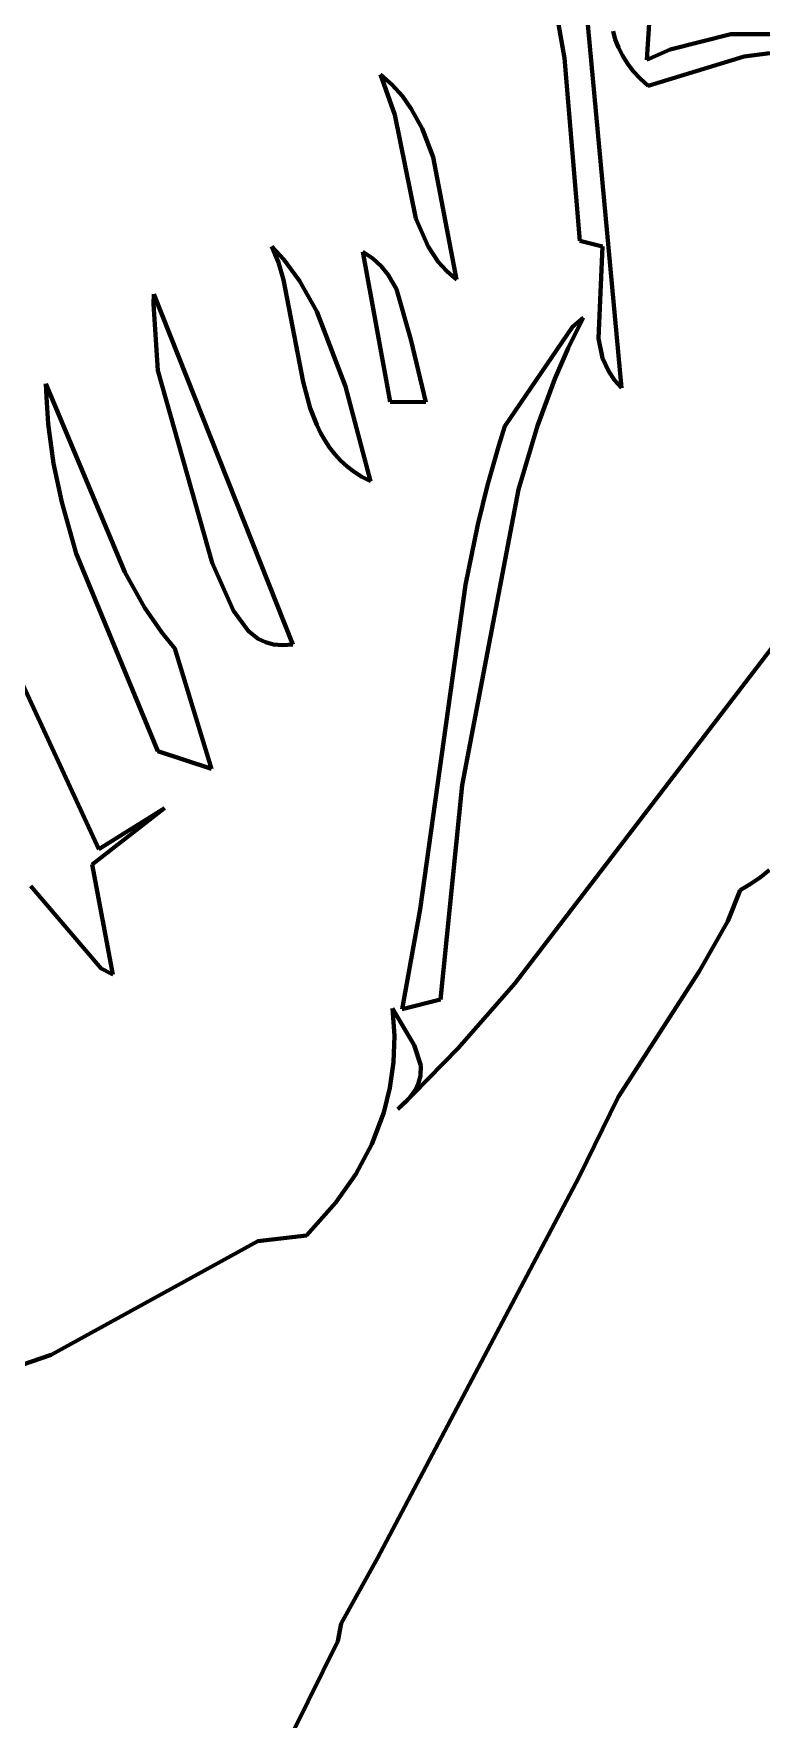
# Model space of a CAD drawing. Header units: millimetres. Extents: x 0 to 14.2, y 0 to 19.5.
# Drawn here: x 10.665 to 11.12, y 4.011 to 5.067 of the extents above; entities that cross this region are included whole.
import ezdxf

# ---------------------------------------------------------------- set-up
doc = ezdxf.new("R2010")
doc.units = ezdxf.units.MM
doc.layers.add('color#010101ff', color=7, linetype='CONTINUOUS', lineweight=100)
doc.layers.add('color#fdfdfdff', color=7, linetype='CONTINUOUS', lineweight=100)

msp = doc.modelspace()

# ---------------------------------------------------------------- linework, layer by layer
at = {"layer": 'color#010101ff'}
for p, q in [((10.9971, 5.0517), (10.9775, 5.1649)), ((11.0529, 5.1143), (11.0488, 5.0507)), ((11.0093, 5.1002), (11.033, 4.8451)), ((11.029, 5.0636), (11.0276, 5.0688)), ((11.031, 5.0584), (11.029, 5.0636)), ((11.0633, 5.0573), (11.1014, 5.0668)), ((11.1014, 5.0668), (11.1328, 5.0669)), ((11.0067, 4.9373), (10.9971, 5.0517)), ((11.0335, 5.0534), (11.031, 5.0584)), ((11.0366, 5.0485), (11.0335, 5.0534)), ((11.0488, 5.0507), (11.0633, 5.0573)), ((11.1097, 5.0528), (11.0497, 5.0345)), ((11.1259, 5.055), (11.1097, 5.0528)), ((10.8818, 5.0416), (10.8892, 5.0351)), ((10.8908, 5.0163), (10.8818, 5.0416)), ((11.0403, 5.0437), (11.0366, 5.0485)), ((11.0447, 5.039), (11.0403, 5.0437)), ((10.8892, 5.0351), (10.8956, 5.0279)), ((11.0497, 5.0345), (11.0447, 5.039)), ((10.8956, 5.0279), (10.9011, 5.0201)), ((10.9011, 5.0201), (10.908, 5.0077)), ((10.9041, 4.9513), (10.8908, 5.0163)), ((10.908, 5.0077), (10.915, 4.9897)), ((10.915, 4.9897), (10.9295, 4.913)), ((10.9117, 4.9337), (10.9041, 4.9513)), ((11.0209, 4.9338), (11.0067, 4.9373)), ((10.8139, 4.9337), (10.8213, 4.9255)), ((10.818, 4.9237), (10.8139, 4.9337)), ((10.8213, 4.9255), (10.8311, 4.9122)), ((10.8709, 4.9305), (10.8771, 4.9263)), ((10.8879, 4.8364), (10.8709, 4.9305)), ((10.8771, 4.9263), (10.8824, 4.9214)), ((10.9181, 4.9242), (10.9117, 4.9337)), ((10.9234, 4.9183), (10.9181, 4.9242)), ((11.0185, 4.876), (11.0209, 4.9338)), ((10.8212, 4.9129), (10.818, 4.9237)), ((10.8824, 4.9214), (10.8867, 4.916)), ((10.8867, 4.916), (10.8919, 4.9069)), ((10.9295, 4.913), (10.9234, 4.9183)), ((10.7397, 4.8978), (10.7398, 4.9039)), ((10.7398, 4.9039), (10.8269, 4.6843)), ((10.8334, 4.849), (10.8212, 4.9129)), ((10.8311, 4.9122), (10.842, 4.8931)), ((10.8919, 4.9069), (10.901, 4.8754)), ((10.7424, 4.8561), (10.7397, 4.8978)), ((10.842, 4.8931), (10.8599, 4.846)), ((10.9598, 4.8212), (11.0022, 4.8833)), ((11.0088, 4.8891), (10.9995, 4.8701)), ((11.0022, 4.8833), (11.0088, 4.8891)), ((10.901, 4.8754), (10.9104, 4.8361)), ((11.0211, 4.8638), (11.0185, 4.876)), ((10.9995, 4.8701), (10.9911, 4.8508)), ((11.0249, 4.8553), (11.0211, 4.8638)), ((10.7765, 4.7355), (10.7424, 4.8561)), ((10.9911, 4.8508), (10.9803, 4.8214)), ((11.0285, 4.85), (11.0249, 4.8553)), ((11.033, 4.8451), (11.0285, 4.85)), ((10.6723, 4.8476), (10.7217, 4.7297)), ((10.6726, 4.8392), (10.6723, 4.8476)), ((10.6737, 4.8226), (10.6726, 4.8392)), ((10.8379, 4.8323), (10.8334, 4.849)), ((10.8599, 4.846), (10.8757, 4.7867)), ((10.842, 4.8219), (10.8379, 4.8323)), ((10.9104, 4.8361), (10.8879, 4.8364)), ((10.6771, 4.7978), (10.6737, 4.8226)), ((10.8443, 4.817), (10.842, 4.8219)), ((10.956, 4.8089), (10.9598, 4.8212)), ((10.9803, 4.8214), (10.9683, 4.7814)), ((10.847, 4.8123), (10.8443, 4.817)), ((10.8499, 4.8078), (10.847, 4.8123)), ((10.8532, 4.8035), (10.8499, 4.8078)), ((10.9489, 4.7842), (10.956, 4.8089)), ((10.6822, 4.7734), (10.6771, 4.7978)), ((10.8569, 4.7995), (10.8532, 4.8035)), ((10.861, 4.7959), (10.8569, 4.7995)), ((10.8654, 4.7925), (10.861, 4.7959)), ((10.8703, 4.7894), (10.8654, 4.7925)), ((10.8757, 4.7867), (10.8703, 4.7894)), ((10.9683, 4.7814), (10.933, 4.596)), ((10.9428, 4.7594), (10.9489, 4.7842)), ((10.6913, 4.7412), (10.6822, 4.7734)), ((10.9352, 4.7217), (10.9428, 4.7594)), ((10.7424, 4.6174), (10.6913, 4.7412)), ((10.7897, 4.7053), (10.7765, 4.7355)), ((10.7217, 4.7297), (10.734, 4.7075)), ((10.9067, 4.5184), (10.9352, 4.7217)), ((10.734, 4.7075), (10.7449, 4.6917)), ((10.7992, 4.6926), (10.7897, 4.7053)), ((10.7449, 4.6917), (10.753, 4.6817)), ((10.8052, 4.6879), (10.7992, 4.6926)), ((10.9661, 4.4717), (11.1381, 4.6965)), ((10.753, 4.6817), (10.7761, 4.6063)), ((10.8098, 4.6857), (10.8052, 4.6879)), ((10.8149, 4.6843), (10.8098, 4.6857)), ((10.8206, 4.6838), (10.8149, 4.6843)), ((10.8269, 4.6843), (10.8206, 4.6838)), ((10.6518, 4.6722), (10.7054, 4.5559)), ((10.7761, 4.6063), (10.7424, 4.6174)), ((10.933, 4.596), (10.9194, 4.4618)), ((10.7465, 4.5816), (10.7012, 4.5464)), ((10.7054, 4.5559), (10.7465, 4.5816)), ((10.7012, 4.5464), (10.7142, 4.4773)), ((11.1136, 4.5341), (11.1073, 4.5302)), ((11.1197, 4.5382), (11.1136, 4.5341)), ((11.1254, 4.5427), (11.1197, 4.5382)), ((10.7069, 4.4811), (10.6628, 4.5328)), ((11.1073, 4.5302), (11.0996, 4.5108)), ((10.8954, 4.4557), (10.9067, 4.5184)), ((11.0996, 4.5108), (11.0816, 4.4793)), ((10.7142, 4.4773), (10.7069, 4.4811)), ((10.9305, 4.4313), (10.9661, 4.4717)), ((11.0816, 4.4793), (11.0309, 4.4006)), ((10.9194, 4.4618), (10.8954, 4.4557)), ((10.8906, 4.439), (10.8895, 4.456)), ((10.8895, 4.456), (10.903, 4.4332)), ((10.8901, 4.4224), (10.8906, 4.439)), ((10.9024, 4.4023), (10.9305, 4.4313)), ((10.903, 4.4332), (10.9071, 4.4204)), ((10.8878, 4.4064), (10.8901, 4.4224)), ((10.9071, 4.4204), (10.907, 4.4139)), ((10.884, 4.3909), (10.8878, 4.4064)), ((10.9058, 4.4094), (10.9036, 4.4048)), ((10.907, 4.4139), (10.9058, 4.4094)), ((10.8927, 4.3929), (10.9024, 4.4023)), ((10.898, 4.3978), (10.8955, 4.3954)), ((10.9002, 4.4002), (10.898, 4.3978)), ((10.9036, 4.4048), (10.9002, 4.4002)), ((11.0309, 4.4006), (11.0062, 4.3501)), ((10.8765, 4.3711), (10.884, 4.3909)), ((10.8955, 4.3954), (10.8927, 4.3929)), ((10.8664, 4.3523), (10.8765, 4.3711)), ((10.854, 4.3345), (10.8664, 4.3523)), ((11.0062, 4.3501), (10.88, 4.1116)), ((10.8355, 4.3138), (10.854, 4.3345)), ((10.805, 4.3103), (10.8355, 4.3138)), ((10.6756, 4.239), (10.805, 4.3103)), ((10.5835, 4.2074), (10.6756, 4.239)), ((10.88, 4.1116), (10.8573, 4.0706)), ((10.8573, 4.0706), (10.8552, 4.0594)), ((10.8552, 4.0594), (10.8121, 3.9724))]:
    msp.add_line(p, q, dxfattribs=at)
at = {"layer": 'color#fdfdfdff'}
for p, q in [((10.9775, 5.1649), (10.9971, 5.0517)), ((11.0488, 5.0507), (11.0529, 5.1143)), ((11.033, 4.8451), (11.0093, 5.1002)), ((11.0276, 5.0688), (11.029, 5.0636)), ((11.029, 5.0636), (11.031, 5.0584)), ((11.1014, 5.0668), (11.0633, 5.0573)), ((11.1328, 5.0669), (11.1014, 5.0668)), ((10.9971, 5.0517), (11.0067, 4.9373)), ((11.031, 5.0584), (11.0335, 5.0534)), ((11.0335, 5.0534), (11.0366, 5.0485)), ((11.0633, 5.0573), (11.0488, 5.0507)), ((11.0497, 5.0345), (11.1097, 5.0528)), ((11.1097, 5.0528), (11.1259, 5.055)), ((10.8818, 5.0416), (10.8908, 5.0163)), ((10.8892, 5.0351), (10.8818, 5.0416)), ((11.0366, 5.0485), (11.0403, 5.0437)), ((11.0403, 5.0437), (11.0447, 5.039)), ((10.8956, 5.0279), (10.8892, 5.0351)), ((11.0447, 5.039), (11.0497, 5.0345)), ((10.9011, 5.0201), (10.8956, 5.0279)), ((10.908, 5.0077), (10.9011, 5.0201)), ((10.8908, 5.0163), (10.9041, 4.9513)), ((10.915, 4.9897), (10.908, 5.0077)), ((10.9295, 4.913), (10.915, 4.9897)), ((10.9041, 4.9513), (10.9117, 4.9337)), ((11.0067, 4.9373), (11.0209, 4.9338)), ((10.8139, 4.9337), (10.818, 4.9237)), ((10.8213, 4.9255), (10.8139, 4.9337)), ((10.8311, 4.9122), (10.8213, 4.9255)), ((10.8709, 4.9305), (10.8879, 4.8364)), ((10.8771, 4.9263), (10.8709, 4.9305)), ((10.8824, 4.9214), (10.8771, 4.9263)), ((10.9117, 4.9337), (10.9181, 4.9242)), ((10.9181, 4.9242), (10.9234, 4.9183)), ((11.0209, 4.9338), (11.0185, 4.876)), ((10.818, 4.9237), (10.8212, 4.9129)), ((10.8867, 4.916), (10.8824, 4.9214)), ((10.8919, 4.9069), (10.8867, 4.916)), ((10.9234, 4.9183), (10.9295, 4.913)), ((10.7398, 4.9039), (10.7397, 4.8978)), ((10.8269, 4.6843), (10.7398, 4.9039)), ((10.8212, 4.9129), (10.8334, 4.849)), ((10.842, 4.8931), (10.8311, 4.9122)), ((10.901, 4.8754), (10.8919, 4.9069)), ((10.7397, 4.8978), (10.7424, 4.8561)), ((10.8599, 4.846), (10.842, 4.8931)), ((11.0022, 4.8833), (10.9598, 4.8212)), ((10.9995, 4.8701), (11.0088, 4.8891)), ((11.0088, 4.8891), (11.0022, 4.8833)), ((10.9104, 4.8361), (10.901, 4.8754)), ((11.0185, 4.876), (11.0211, 4.8638)), ((10.9911, 4.8508), (10.9995, 4.8701)), ((11.0211, 4.8638), (11.0249, 4.8553)), ((10.7424, 4.8561), (10.7765, 4.7355)), ((10.9803, 4.8214), (10.9911, 4.8508)), ((11.0249, 4.8553), (11.0285, 4.85)), ((11.0285, 4.85), (11.033, 4.8451)), ((10.6723, 4.8476), (10.6726, 4.8392)), ((10.7217, 4.7297), (10.6723, 4.8476)), ((10.6726, 4.8392), (10.6737, 4.8226)), ((10.8334, 4.849), (10.8379, 4.8323)), ((10.8757, 4.7867), (10.8599, 4.846)), ((10.8379, 4.8323), (10.842, 4.8219)), ((10.8879, 4.8364), (10.9104, 4.8361)), ((10.6737, 4.8226), (10.6771, 4.7978)), ((10.842, 4.8219), (10.8443, 4.817)), ((10.9598, 4.8212), (10.956, 4.8089)), ((10.9683, 4.7814), (10.9803, 4.8214)), ((10.8443, 4.817), (10.847, 4.8123)), ((10.847, 4.8123), (10.8499, 4.8078)), ((10.8499, 4.8078), (10.8532, 4.8035)), ((10.956, 4.8089), (10.9489, 4.7842)), ((10.6771, 4.7978), (10.6822, 4.7734)), ((10.8532, 4.8035), (10.8569, 4.7995)), ((10.8569, 4.7995), (10.861, 4.7959)), ((10.861, 4.7959), (10.8654, 4.7925)), ((10.8654, 4.7925), (10.8703, 4.7894)), ((10.8703, 4.7894), (10.8757, 4.7867)), ((10.933, 4.596), (10.9683, 4.7814)), ((10.9489, 4.7842), (10.9428, 4.7594)), ((10.6822, 4.7734), (10.6913, 4.7412)), ((10.9428, 4.7594), (10.9352, 4.7217)), ((10.6913, 4.7412), (10.7424, 4.6174)), ((10.7765, 4.7355), (10.7897, 4.7053)), ((10.734, 4.7075), (10.7217, 4.7297)), ((10.9352, 4.7217), (10.9067, 4.5184)), ((10.7449, 4.6917), (10.734, 4.7075)), ((10.7897, 4.7053), (10.7992, 4.6926)), ((10.753, 4.6817), (10.7449, 4.6917)), ((10.7992, 4.6926), (10.8052, 4.6879)), ((11.1381, 4.6965), (10.9661, 4.4717)), ((10.7761, 4.6063), (10.753, 4.6817)), ((10.8052, 4.6879), (10.8098, 4.6857)), ((10.8098, 4.6857), (10.8149, 4.6843)), ((10.8149, 4.6843), (10.8206, 4.6838)), ((10.8206, 4.6838), (10.8269, 4.6843)), ((10.7054, 4.5559), (10.6518, 4.6722)), ((10.7424, 4.6174), (10.7761, 4.6063)), ((10.9194, 4.4618), (10.933, 4.596)), ((10.7012, 4.5464), (10.7465, 4.5816)), ((10.7465, 4.5816), (10.7054, 4.5559)), ((10.7142, 4.4773), (10.7012, 4.5464)), ((11.1073, 4.5302), (11.1136, 4.5341)), ((11.1136, 4.5341), (11.1197, 4.5382)), ((11.1197, 4.5382), (11.1254, 4.5427)), ((10.6628, 4.5328), (10.7069, 4.4811)), ((11.0996, 4.5108), (11.1073, 4.5302)), ((10.9067, 4.5184), (10.8954, 4.4557)), ((11.0816, 4.4793), (11.0996, 4.5108)), ((10.7069, 4.4811), (10.7142, 4.4773)), ((10.9661, 4.4717), (10.9305, 4.4313)), ((11.0309, 4.4006), (11.0816, 4.4793)), ((10.8954, 4.4557), (10.9194, 4.4618)), ((10.903, 4.4332), (10.8895, 4.456)), ((10.8895, 4.456), (10.8906, 4.439)), ((10.8906, 4.439), (10.8901, 4.4224)), ((10.9305, 4.4313), (10.9024, 4.4023)), ((10.9071, 4.4204), (10.903, 4.4332)), ((10.8901, 4.4224), (10.8878, 4.4064)), ((10.907, 4.4139), (10.9071, 4.4204)), ((10.8878, 4.4064), (10.884, 4.3909)), ((10.9036, 4.4048), (10.9058, 4.4094)), ((10.9058, 4.4094), (10.907, 4.4139)), ((10.9024, 4.4023), (10.8927, 4.3929)), ((10.8955, 4.3954), (10.898, 4.3978)), ((10.898, 4.3978), (10.9002, 4.4002)), ((10.9002, 4.4002), (10.9036, 4.4048)), ((11.0062, 4.3501), (11.0309, 4.4006)), ((10.884, 4.3909), (10.8765, 4.3711)), ((10.8927, 4.3929), (10.8955, 4.3954)), ((10.8765, 4.3711), (10.8664, 4.3523)), ((10.8664, 4.3523), (10.854, 4.3345)), ((10.88, 4.1116), (11.0062, 4.3501)), ((10.854, 4.3345), (10.8355, 4.3138)), ((10.8355, 4.3138), (10.805, 4.3103)), ((10.805, 4.3103), (10.6756, 4.239)), ((10.6756, 4.239), (10.5835, 4.2074)), ((10.8573, 4.0706), (10.88, 4.1116)), ((10.8552, 4.0594), (10.8573, 4.0706)), ((10.8121, 3.9724), (10.8552, 4.0594))]:
    msp.add_line(p, q, dxfattribs=at)

doc.saveas('drawing.dxf')
